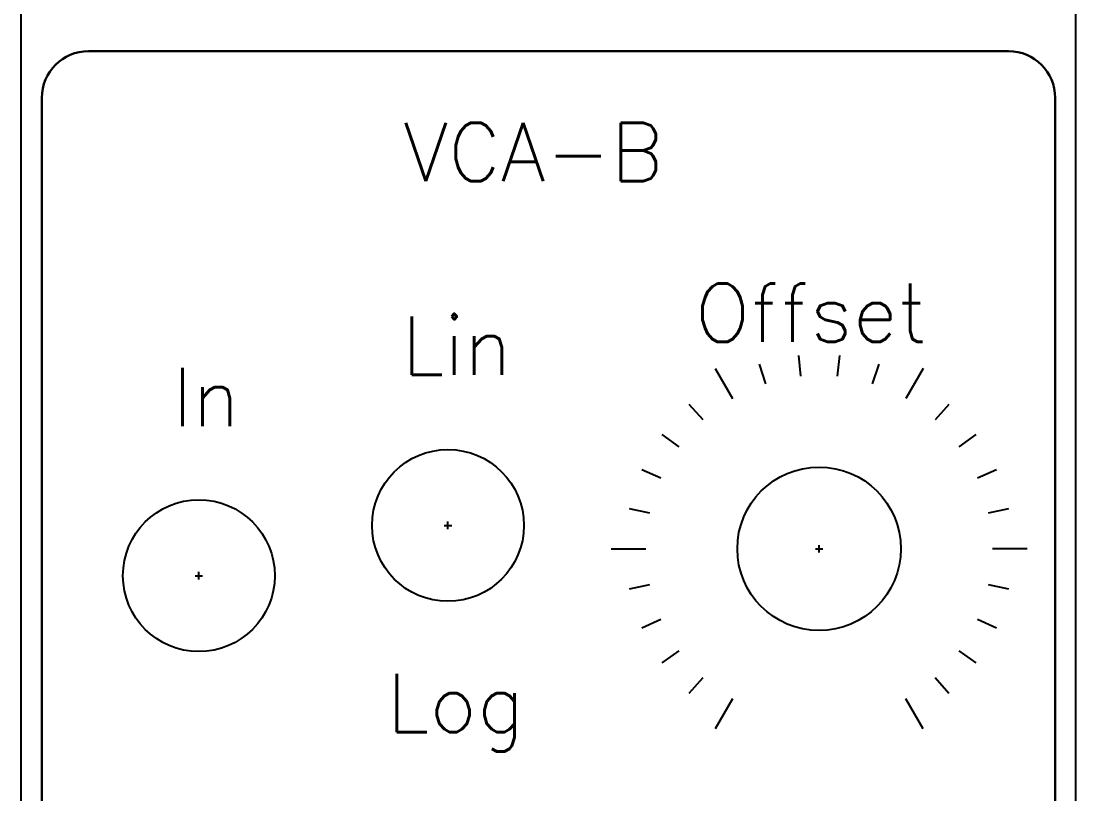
# Model space of a CAD drawing. Header units: millimetres. Extents: x 0 to 45, y 0 to 128.
# Drawn here: x 0 to 45.21, y 33.11 to 66.22 of the extents above; entities that cross this region are included whole.
import ezdxf

# ---------------------------------------------------------------- set-up
doc = ezdxf.new("R2010")
doc.units = ezdxf.units.MM
doc.header["$LTSCALE"] = 0.025
doc.layers.add('Object', color=7, linetype='Continuous')
doc.styles.get("Standard").update_dxf_attribs({"font": 'RomanS.ttf'})

msp = doc.modelspace()

# ---------------------------------------------------------------- linework, layer by layer
at = {"layer": 'Object', "color": 1}
for p, q in [((0, 0), (0, 128.5)), ((45.212, 0), (45.212, 128.5))]:
    msp.add_line(p, q, dxfattribs=at)
at = {"layer": 'Object', "lineweight": 30}
for p, q in [((2.887, 64.939), (42.325, 64.939)), ((0.887, 62.939), (0.887, 16.287)), ((44.325, 62.939), (44.325, 16.287))]:
    msp.add_line(p, q, dxfattribs=at)
at = {"layer": 'Object', "color": 1, "linetype": 'ByBlock'}
for p, q in [((18.298, 44.457), (18.298, 44.777)), ((18.138, 44.617), (18.457, 44.617)), ((34.044, 43.615), (34.363, 43.615)), ((34.203, 43.456), (34.203, 43.775)), ((7.62, 42.303), (7.62, 42.622)), ((7.46, 42.462), (7.779, 42.462))]:
    msp.add_line(p, q, dxfattribs=at)
at = {"layer": 'Object', "color": 7}
for points in [[(33.426, 51.005), (33.333, 51.893)], [(35.073, 51.893), (34.98, 51.005)], [(29.745, 51.337), (30.488, 50.05)], [(31.631, 51.53), (31.907, 50.682)], [(36.499, 50.682), (36.775, 51.53)], [(38.662, 51.337), (37.919, 50.05)], [(29.231, 49.137), (28.634, 49.8)], [(39.772, 49.8), (39.175, 49.137)], [(27.47, 48.507), (28.191, 47.983)], [(40.215, 47.983), (40.936, 48.507)], [(27.415, 46.637), (26.6, 47.001)], [(41.806, 47.001), (40.991, 46.637)], [(26.063, 45.345), (26.934, 45.16)], [(41.472, 45.16), (42.343, 45.345)], [(25.286, 43.615), (26.772, 43.615)], [(43.12, 43.615), (41.634, 43.615)], [(26.934, 42.07), (26.063, 41.885)], [(42.343, 41.885), (41.472, 42.07)], [(26.6, 40.229), (27.415, 40.593)], [(40.991, 40.593), (41.806, 40.229)], [(28.191, 39.248), (27.47, 38.723)], [(40.936, 38.723), (40.215, 39.248)], [(28.634, 37.43), (29.231, 38.093)], [(39.175, 38.093), (39.772, 37.43)], [(30.488, 37.18), (29.745, 35.893)], [(38.662, 35.893), (37.919, 37.18)]]:
    msp.add_lwpolyline(points, dxfattribs=at)
at = {"layer": 'Object', "color": 1, "linetype": 'ByBlock'}
for centre, radius in [((18.298, 44.617), 3.253), ((34.203, 43.615), 3.503), ((7.62, 42.462), 3.253)]:
    msp.add_circle(centre, radius, dxfattribs=at)
at = {"layer": 'Object', "lineweight": 30}
for centre, start, end in [((2.887, 62.939), 90, 180), ((42.325, 62.939), 0, 90)]:
    msp.add_arc(centre, 2, start, end, dxfattribs=at)

# ---------------------------------------------------------------- texts
at = {"layer": 'Object', "char_height": 2.5, "width": 7.40805, "attachment_point": 1}
for s, insert in [('{VCA-B}', (16.384, 61.867)), ('{Offset}', (28.89, 54.978)), ('{Lin}', (16.316, 53.564)), ('{In}', (6.485, 51.372)), ('{Log}', (15.683, 38.26))]:
    msp.add_mtext(s, dxfattribs=dict(at, insert=insert))

doc.saveas('drawing.dxf')
